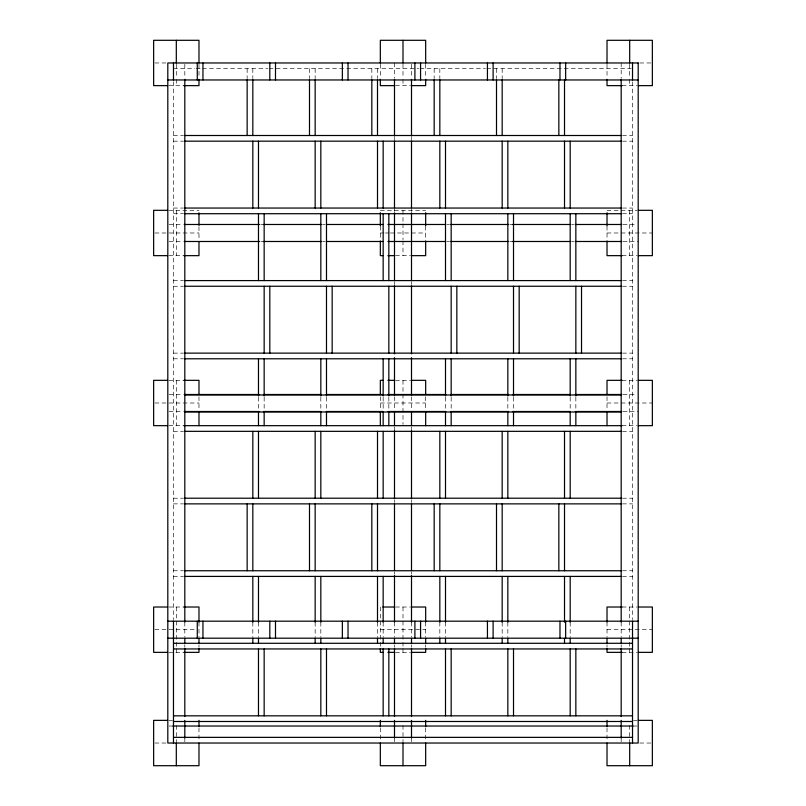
<?xml version="1.0" encoding="UTF-8"?>
<svg xmlns="http://www.w3.org/2000/svg" width="806" height="806" viewBox="0 0 806 806"><rect width="100%" height="100%" fill="white"/><g stroke="black" fill="none" stroke-linecap="round" stroke-linejoin="round"><path stroke-width="0.6" stroke-dasharray="4.03 3.02" d="M154.903 62.969L166.238 62.969M639.763 62.969L652.356 62.969M173.481 68.631L194.861 68.631M196.12 68.631L201.147 68.631M202.407 68.631L267.804 68.631M269.063 68.631L418.717 68.631M419.976 68.631L485.373 68.631M486.633 68.631L631.259 68.631M168.756 85.638L183.869 85.638M395.444 85.638L410.556 85.638M622.131 85.638L637.244 85.638M173.481 135.509L183.536 135.509M622.464 135.509L632.519 135.509M173.481 141.171L183.536 141.171M622.464 141.171L632.519 141.171M173.481 208.049L183.536 208.049M622.464 208.049L632.519 208.049M168.756 210.316L198.981 210.316M380.331 210.316L425.669 210.316M607.019 210.316L637.244 210.316M173.481 213.711L183.536 213.711M622.464 213.711L632.519 213.711M169.069 224.481L182.902 224.481M260.882 224.481L263.401 224.481M322.511 224.481L325.02 224.481M447.018 224.481L449.536 224.481M509.906 224.481L512.415 224.481M571.535 224.481L574.043 224.481M623.098 224.481L636.931 224.481M154.903 232.984L198.981 232.984M380.331 232.984L384.109 232.984M385.369 232.984L389.147 232.984M390.406 232.984L425.669 232.984M607.019 232.984L652.356 232.984M169.069 241.488L182.902 241.488M260.882 241.488L263.401 241.488M322.511 241.488L325.02 241.488M447.018 241.488L449.536 241.488M509.906 241.488L512.415 241.488M571.535 241.488L574.043 241.488M623.098 241.488L638.191 241.488M168.756 255.653L183.869 255.653M395.444 255.653L410.556 255.653M622.131 255.653L637.244 255.653M173.481 280.589L183.536 280.589M622.464 280.589L632.519 280.589M173.481 286.251L183.536 286.251M622.464 286.251L632.519 286.251M173.481 353.129L183.536 353.129M622.464 353.129L632.519 353.129M173.481 358.791L183.536 358.791M622.464 358.791L632.519 358.791M168.756 380.331L183.869 380.331M395.444 380.331L410.556 380.331M622.131 380.331L637.244 380.331M169.069 394.497L182.902 394.497M623.098 394.497L636.931 394.497M154.903 403L198.981 403M380.331 403L425.669 403M607.019 403L652.356 403M169.069 411.503L182.902 411.503M623.098 411.503L638.191 411.503M168.756 425.669L183.869 425.669M622.131 425.669L637.244 425.669M173.481 431.331L183.536 431.331M622.464 431.331L632.519 431.331M173.481 498.209L183.536 498.209M622.464 498.209L632.519 498.209M173.481 503.871L183.536 503.871M622.464 503.871L632.519 503.871M173.481 570.749L183.536 570.749M622.464 570.749L632.519 570.749M173.481 576.411L183.536 576.411M622.464 576.411L632.519 576.411M168.756 607.019L183.869 607.019M395.444 607.019L410.556 607.019M622.131 607.019L637.244 607.019M154.903 629.688L195.203 629.688M380.331 629.688L425.669 629.688M607.019 629.688L652.356 629.688M168.756 652.356L183.869 652.356M395.444 652.356L410.556 652.356M622.131 652.356L637.244 652.356M168.756 720.363L172.534 720.363M633.466 720.363L637.244 720.363M169.069 726.025L172.847 726.025M633.153 726.025L638.191 726.025M154.903 743.031L166.238 743.031M639.763 743.031L651.097 743.031M632.519 81.859L632.519 619.613M629.688 64.228L629.688 78.081M629.688 79.341L629.688 85.638M629.688 210.316L629.688 255.653M629.688 380.331L629.688 425.669M629.688 607.019L629.688 647.319M629.688 648.578L629.688 652.356M629.688 725.4L629.688 741.772M621.184 62.969L621.184 78.081M621.184 622.131L621.184 637.244M621.184 644.8L621.184 647.319M621.184 737.994L621.184 741.772M607.019 64.228L607.019 78.081M607.019 226.244L607.019 239.725M607.019 396.703L607.019 410.556M607.019 622.131L607.019 637.244M607.019 644.8L607.019 647.319M607.019 727.919L607.019 741.772M575.847 397.187L575.847 409.569M570.185 397.187L570.185 409.569M570.185 622.232L570.185 637.093M513.513 397.187L513.513 409.569M507.84 397.187L507.84 409.569M507.84 622.232L507.84 637.093M502.178 68.631L502.178 78.545M502.178 622.232L502.178 637.093M496.506 68.631L496.506 78.545M451.169 397.187L451.169 409.569M445.506 397.187L445.506 409.569M445.506 622.232L445.506 637.093M439.834 68.631L439.834 78.545M439.834 622.232L439.834 637.093M434.172 68.631L434.172 78.545M425.669 64.228L425.669 78.081M425.669 226.244L425.669 239.725M425.669 396.703L425.669 410.556M425.669 622.131L425.669 637.244M425.669 644.8L425.669 647.319M425.669 727.919L425.669 741.772M411.503 64.228L411.503 78.081M411.503 137.272L411.503 139.791M411.503 209.056L411.503 211.575M411.503 282.1L411.503 284.619M411.503 396.703L411.503 410.556M411.503 426.928L411.503 430.706M411.503 499.972L411.503 502.491M411.503 571.756L411.503 574.275M411.503 622.131L411.503 637.244M411.503 644.8L411.503 647.319M411.503 737.994L411.503 741.772M403 64.228L403 78.081M403 79.341L403 85.638M403 210.316L403 222.567M403 223.796L403 239.725M403 240.954L403 255.653M403 380.331L403 392.925M403 394.184L403 424.409M403 607.019L403 647.319M403 648.578L403 652.356M403 725.4L403 741.772M394.497 62.969L394.497 78.081M394.497 137.272L394.497 139.791M394.497 209.056L394.497 211.575M394.497 282.1L394.497 284.619M394.497 396.703L394.497 410.556M394.497 426.928L394.497 430.706M394.497 499.972L394.497 502.491M394.497 571.756L394.497 574.275M394.497 622.131L394.497 637.244M394.497 644.8L394.497 647.319M394.497 737.994L394.497 741.772M388.835 397.187L388.835 409.569M383.162 397.187L383.162 409.569M383.162 622.232L383.162 637.093M380.331 64.228L380.331 78.081M380.331 226.244L380.331 239.725M380.331 396.703L380.331 410.556M380.331 607.019L380.331 647.319M380.331 727.919L380.331 741.772M377.5 68.631L377.5 78.545M377.5 622.232L377.5 637.093M371.828 68.631L371.828 78.545M326.49 397.187L326.49 409.569M320.828 397.187L320.828 409.569M320.828 622.232L320.828 637.093M315.156 68.631L315.156 78.545M315.156 622.232L315.156 637.093M309.494 68.631L309.494 78.545M264.156 397.187L264.156 409.569M258.484 397.187L258.484 409.569M258.484 622.232L258.484 637.093M252.822 68.631L252.822 78.545M252.822 622.232L252.822 637.093M247.15 68.631L247.15 78.545M198.981 64.228L198.981 78.081M198.981 226.688L198.981 239.281M198.981 396.703L198.981 410.556M198.981 622.131L198.981 637.244M198.981 644.8L198.981 647.319M198.981 727.919L198.981 741.772M184.816 64.228L184.816 78.081M184.816 622.131L184.816 637.244M184.816 644.8L184.816 647.319M184.816 737.994L184.816 741.772M176.312 64.228L176.312 78.081M176.312 79.341L176.312 85.638M176.312 210.316L176.312 255.653M176.312 380.331L176.312 425.669M176.312 607.019L176.312 647.319M176.312 648.578L176.312 652.356M176.312 725.4L176.312 741.772M173.481 81.859L173.481 619.613"/><path stroke-width="1.21" d="M167.809 79.965L638.191 79.965M167.497 85.638L153.644 85.638L153.644 40.3L198.981 40.3L198.981 62.969M183.869 85.638L198.981 85.638L198.981 79.341M394.184 85.638L380.331 85.638L380.331 79.341M411.816 85.638L425.669 85.638L425.669 79.341M622.131 85.638L607.019 85.638L607.019 79.341M638.503 85.638L652.356 85.638L652.356 40.3L607.019 40.3L607.019 62.969M184.796 135.509L621.204 135.509M184.796 141.171L621.204 141.171M184.796 208.049L621.204 208.049M167.497 210.316L153.644 210.316L153.644 255.653L167.497 255.653M638.503 210.316L652.356 210.316L652.356 255.653L638.503 255.653M184.796 213.711L621.204 213.711M184.161 224.481L259.623 224.481M263.401 224.481L321.251 224.481M326.279 224.481L382.88 224.481M387.908 224.481L445.758 224.481M450.796 224.481L508.646 224.481M512.415 224.481L570.275 224.481M575.303 224.481L621.839 224.481M184.161 241.488L259.623 241.488M263.401 241.488L321.251 241.488M326.279 241.488L382.88 241.488M387.908 241.488L445.758 241.488M450.796 241.488L508.646 241.488M512.415 241.488L570.275 241.488M575.303 241.488L621.839 241.488M183.869 255.653L198.981 255.653L198.981 241.8M382.85 255.653L380.331 255.653L380.331 240.954M387.888 255.653L394.184 255.653M411.816 255.653L425.669 255.653L425.669 240.954M622.131 255.653L607.019 255.653L607.019 240.954M184.796 280.589L621.204 280.589M184.796 286.251L621.204 286.251M184.796 353.129L621.204 353.129M184.796 358.791L621.204 358.791M167.497 380.331L153.644 380.331L153.644 425.669L167.497 425.669M183.869 380.331L198.981 380.331L198.981 394.184M382.85 380.331L380.331 380.331L380.331 394.184M387.888 380.331L394.184 380.331M411.352 380.331L425.669 380.331L425.669 394.184M622.131 380.331L607.019 380.331L607.019 394.184M638.503 380.331L652.356 380.331L652.356 425.669L638.503 425.669M184.161 394.497L259.623 394.497M263.401 394.497L321.251 394.497M326.279 394.497L382.88 394.497M387.908 394.497L445.758 394.497M450.796 394.497L508.646 394.497M512.415 394.497L570.275 394.497M575.303 394.497L621.839 394.497M184.816 394.98L621.184 394.98M184.161 411.503L259.623 411.503M263.401 411.503L321.251 411.503M326.279 411.503L382.88 411.503M387.908 411.503L445.758 411.503M450.796 411.503L508.646 411.503M512.415 411.503L570.275 411.503M575.303 411.503L621.839 411.503M184.816 411.987L621.184 411.987M183.869 425.669L622.131 425.669M184.796 431.331L621.204 431.331M184.796 498.209L621.204 498.209M184.796 503.871L621.204 503.871M184.796 570.749L621.204 570.749M184.796 576.411L621.204 576.411M167.497 607.019L153.644 607.019L153.644 652.356L167.497 652.356M183.869 607.019L198.981 607.019L198.981 622.131M382.85 607.019L394.184 607.019M411.816 607.019L425.669 607.019L425.669 622.131M622.131 607.019L607.019 607.019L607.019 622.131M638.503 607.019L652.356 607.019L652.356 652.356L638.503 652.356M167.809 621.184L638.191 621.184M167.809 638.191L638.191 638.191M173.481 643.289L632.519 643.289M173.481 648.951L632.519 648.951M183.869 652.356L198.981 652.356L198.981 648.578M382.85 652.356L380.331 652.356L380.331 648.578M387.888 652.356L394.184 652.356M411.816 652.356L425.669 652.356L425.669 648.578M622.131 652.356L607.019 652.356L607.019 648.578M173.481 715.829L632.519 715.829M167.497 720.363L153.644 720.363L153.644 765.7L198.981 765.7L198.981 743.031M638.503 720.363L652.356 720.363L652.356 765.7L607.019 765.7L607.019 743.031M173.481 721.491L632.519 721.491M172.847 726.025L633.153 726.025M173.481 737.359L632.519 737.359M632.519 62.969L632.519 79.965M632.519 621.184L632.519 638.191M632.519 638.503L632.519 743.031M629.688 40.3L629.688 62.969M629.688 743.031L629.688 765.7M621.184 79.341L621.184 622.131M621.184 638.503L621.184 643.541M621.184 648.578L621.184 716.584M621.184 720.363L621.184 737.994M607.019 212.703L607.019 225.821M607.019 411.816L607.019 425.669M607.019 638.503L607.019 643.541M607.019 720.363L607.019 726.659M581.519 286.251L581.519 353.129M575.847 213.711L575.847 280.589M575.847 286.251L575.847 353.129M575.847 358.791L575.847 395.948M575.847 412.047L575.847 425.669M575.847 648.951L575.847 715.829M570.185 141.171L570.185 208.049M570.185 213.711L570.185 280.589M570.185 358.791L570.185 395.948M570.185 412.047L570.185 425.669M570.185 431.331L570.185 498.209M570.185 576.411L570.185 622.232M570.185 638.332L570.185 643.289M570.185 648.951L570.185 715.829M565.651 62.969L565.651 79.965M565.651 621.184L565.651 638.191M564.512 79.784L564.512 135.509M564.512 141.171L564.512 208.049M564.512 431.331L564.512 498.209M564.512 503.871L564.512 570.749M564.512 576.411L564.512 622.232M564.512 638.332L564.512 643.289M559.979 62.969L559.979 79.965M559.979 621.184L559.979 638.191M558.85 79.784L558.85 135.509M558.85 503.871L558.85 570.749M519.175 286.251L519.175 353.129M513.513 213.711L513.513 280.589M513.513 286.251L513.513 353.129M513.513 358.791L513.513 395.948M513.513 412.047L513.513 425.669M513.513 648.951L513.513 715.829M507.84 141.171L507.84 208.049M507.84 213.711L507.84 280.589M507.84 358.791L507.84 395.948M507.84 412.047L507.84 425.669M507.84 431.341L507.84 498.209M507.84 576.411L507.84 622.232M507.84 638.332L507.84 643.289M507.84 648.951L507.84 715.829M502.178 79.784L502.178 135.509M502.178 141.171L502.178 208.049M502.178 431.341L502.178 498.209M502.178 503.871L502.178 570.749M502.178 576.411L502.178 622.232M502.178 638.332L502.178 643.289M496.506 79.784L496.506 135.509M496.506 503.871L496.506 570.749M493.111 62.969L493.111 79.965M493.111 621.184L493.111 638.191M487.439 62.969L487.439 79.965M487.439 621.184L487.439 638.191M456.841 286.251L456.841 353.129M451.169 213.711L451.169 280.589M451.169 286.251L451.169 353.129M451.169 358.791L451.169 395.948M451.169 412.047L451.169 425.669M451.169 648.951L451.169 715.829M445.506 141.171L445.506 208.049M445.506 213.711L445.506 280.589M445.506 358.791L445.506 395.948M445.506 412.047L445.506 425.669M445.506 431.331L445.506 498.209M445.506 576.411L445.506 622.232M445.506 638.332L445.506 643.289M445.506 648.951L445.506 715.829M439.834 79.784L439.834 135.509M439.834 141.171L439.834 208.049M439.834 431.331L439.834 498.209M439.834 503.871L439.834 570.749M439.834 576.411L439.834 622.232M439.834 638.332L439.834 643.289M434.172 79.784L434.172 135.509M434.172 503.871L434.172 570.749M425.669 62.969L425.669 40.3L380.331 40.3L380.331 62.969M425.669 212.703L425.669 225.821M425.669 411.816L425.669 425.669M425.669 638.503L425.669 643.541M425.669 720.363L425.669 726.659M425.669 743.031L425.669 765.7L380.331 765.7L380.331 743.031M420.571 62.969L420.571 79.965M420.571 621.184L420.571 638.191M414.899 62.969L414.899 79.965M414.899 621.184L414.899 638.191M411.503 79.341L411.503 136.013M411.503 141.05L411.503 207.797M411.503 212.834L411.503 280.841M411.503 285.878L411.503 353.884M411.503 357.663L411.503 395.444M411.503 411.816L411.503 425.669M411.503 430.706L411.503 498.713M411.503 503.75L411.503 570.497M411.503 575.534L411.503 622.131M411.503 638.503L411.503 643.541M411.503 648.578L411.503 716.584M411.503 720.363L411.503 737.994M403 40.3L403 62.969M403 743.031L403 765.7M394.497 79.341L394.497 136.013M394.497 141.05L394.497 207.797M394.497 212.834L394.497 280.841M394.497 285.878L394.497 353.884M394.497 357.663L394.497 395.444M394.497 411.816L394.497 425.669M394.497 430.706L394.497 498.713M394.497 503.75L394.497 570.497M394.497 575.534L394.497 622.131M394.497 638.503L394.497 643.541M394.497 648.578L394.497 716.584M394.497 720.363L394.497 737.994M388.835 213.711L388.835 280.589M388.835 286.251L388.835 353.129M388.835 358.791L388.835 395.948M388.835 412.047L388.835 425.669M388.835 648.951L388.835 715.829M383.162 141.171L383.162 208.049M383.162 213.711L383.162 280.589M383.162 358.791L383.162 395.948M383.162 412.047L383.162 425.669M383.162 431.341L383.162 498.209M383.162 576.411L383.162 622.232M383.162 638.332L383.162 643.289M383.162 648.951L383.162 715.829M380.331 212.703L380.331 225.821M380.331 411.816L380.331 425.669M380.331 720.363L380.331 726.659M377.5 79.784L377.5 135.509M377.5 141.171L377.5 208.049M377.5 431.341L377.5 498.209M377.5 503.871L377.5 570.749M377.5 576.411L377.5 622.232M377.5 638.332L377.5 643.289M371.828 79.784L371.828 135.509M371.828 503.871L371.828 570.749M348.031 62.969L348.031 79.965M348.031 621.184L348.031 638.191M342.359 62.969L342.359 79.965M342.359 621.184L342.359 638.191M332.163 286.251L332.163 353.129M326.49 213.711L326.49 280.589M326.49 286.251L326.49 353.129M326.49 358.791L326.49 395.948M326.49 412.047L326.49 425.669M326.49 648.951L326.49 715.829M320.828 141.171L320.828 208.049M320.828 213.711L320.828 280.589M320.828 358.791L320.828 395.948M320.828 412.047L320.828 425.669M320.828 431.331L320.828 498.209M320.828 576.411L320.828 622.232M320.828 638.332L320.828 643.289M320.828 648.951L320.828 715.829M315.156 79.784L315.156 135.509M315.156 141.171L315.156 208.049M315.156 431.331L315.156 498.209M315.156 503.871L315.156 570.749M315.156 576.411L315.156 622.232M315.156 638.332L315.156 643.289M309.494 79.784L309.494 135.509M309.494 503.871L309.494 570.749M275.491 62.969L275.491 79.965M275.491 621.184L275.491 638.191M269.819 62.969L269.819 79.965M269.819 286.251L269.819 353.129M269.819 621.184L269.819 638.191M264.156 213.711L264.156 280.589M264.156 286.251L264.156 353.129M264.156 358.791L264.156 395.948M264.156 412.047L264.156 425.669M264.156 648.951L264.156 715.829M258.484 141.171L258.484 208.049M258.484 213.711L258.484 280.589M258.484 358.791L258.484 395.948M258.484 412.047L258.484 425.669M258.484 431.331L258.484 498.209M258.484 576.411L258.484 622.232M258.484 638.332L258.484 643.289M258.484 648.951L258.484 715.829M252.822 79.784L252.822 135.509M252.822 141.171L252.822 208.049M252.822 431.331L252.822 498.209M252.822 503.871L252.822 570.749M252.822 576.411L252.822 622.232M252.822 638.332L252.822 643.289M247.15 79.784L247.15 135.509M247.15 503.871L247.15 570.749M202.951 62.969L202.951 79.965M202.951 621.184L202.951 638.191M198.981 212.834L198.981 225.428M198.981 411.816L198.981 425.669M198.981 638.503L198.981 643.541M198.981 720.363L198.981 726.659M197.279 62.969L197.279 79.965M197.279 621.184L197.279 638.191M184.816 79.341L184.816 622.131M184.816 638.503L184.816 643.541M184.816 648.578L184.816 716.584M184.816 720.363L184.816 737.994M176.312 40.3L176.312 62.969M176.312 743.031L176.312 765.7M173.481 62.969L173.481 79.965M173.481 621.184L173.481 638.191M173.481 638.503L173.481 743.031M638.191 62.969L167.809 62.969L167.809 743.031L638.191 743.031L638.191 62.969"/></g></svg>
